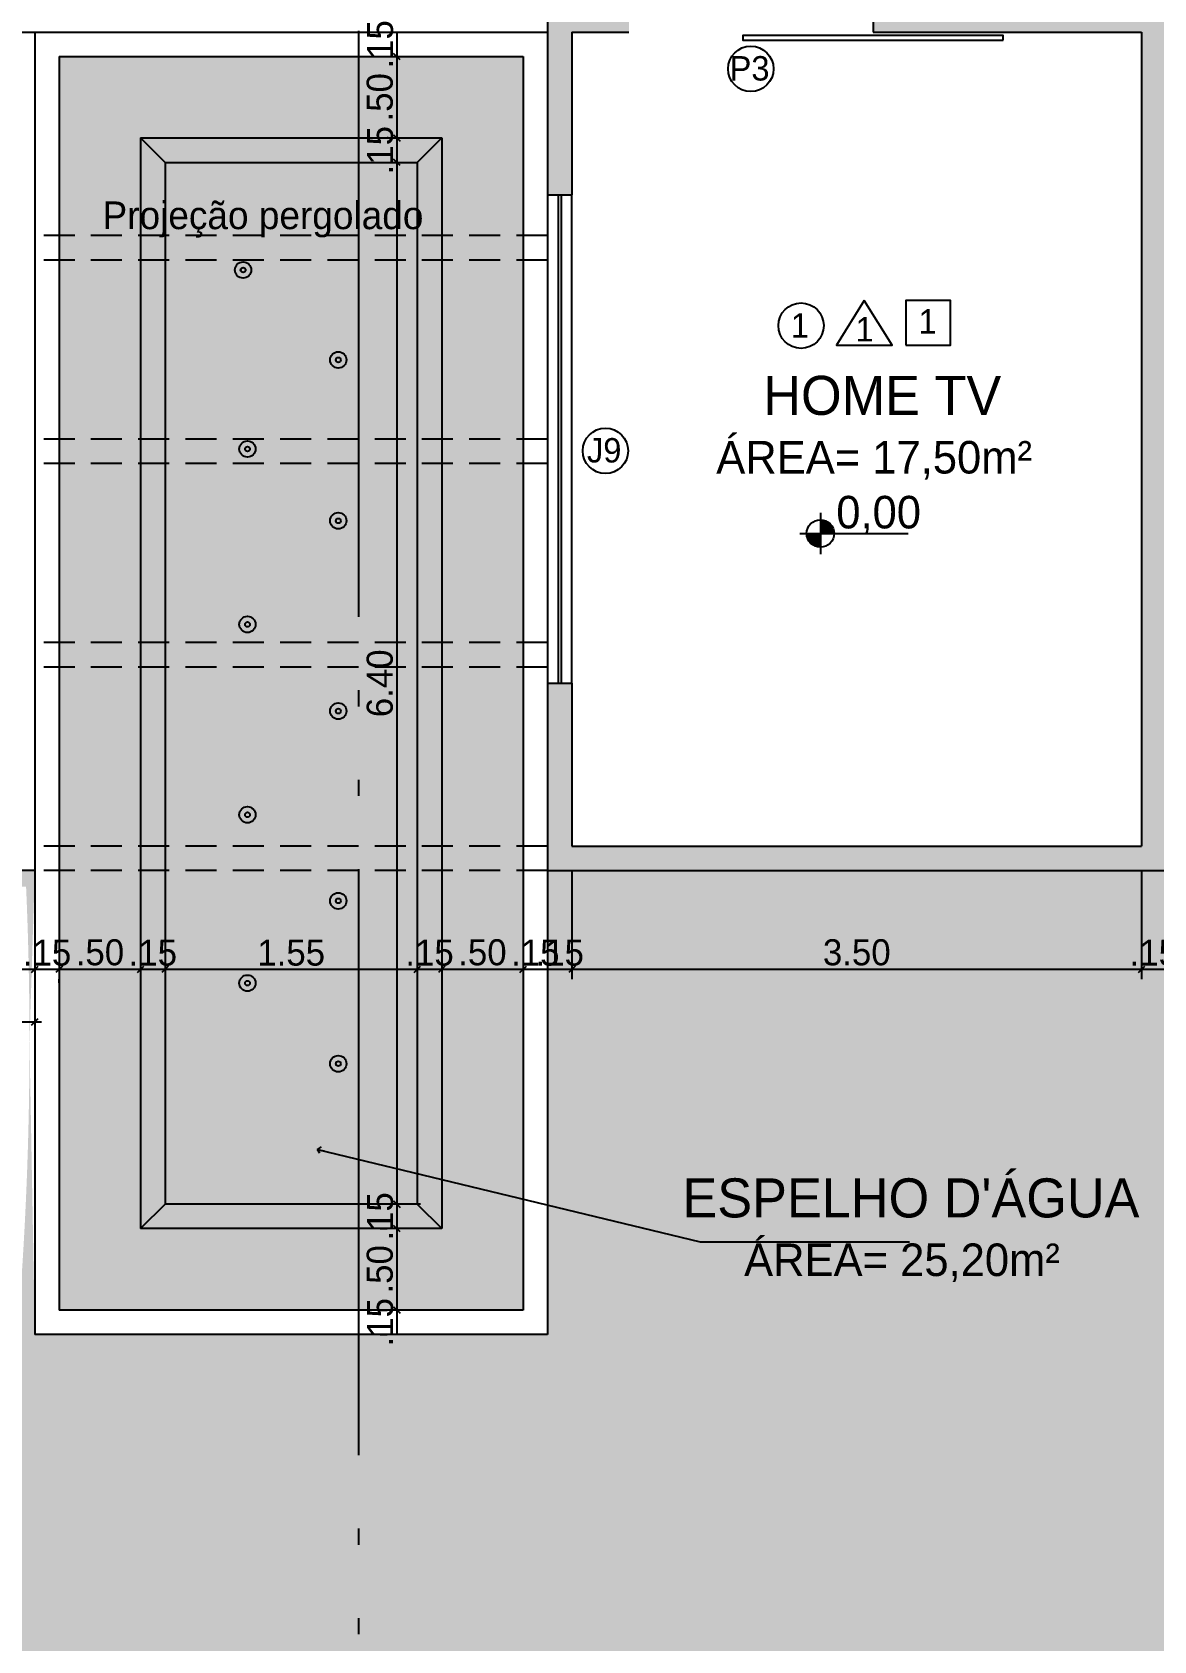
# Model space of a CAD drawing. Header units: feet. Extents: x 1734 to 1931, y 883 to 1088.
# Drawn here: x 1765.73 to 1772.62, y 907.9 to 917.78 of the extents above; entities that cross this region are included whole.
import ezdxf

# ---------------------------------------------------------------- set-up
doc = ezdxf.new("R2010")
doc.units = ezdxf.units.FT
doc.header["$LTSCALE"] = 0.3
doc.header["$MEASUREMENT"] = 0
doc.header["$PDMODE"] = 32
doc.header["$PDSIZE"] = 0.1
for name, pattern in [('ACAD_ISO05W100', [33, 24, -3, 0, -3, 0, -3]), ('DASHED2', [0.375, 0.25, -0.125]), ('HIDDEN', [9.525, 6.35, -3.175])]:
    doc.linetypes.add(name, pattern=pattern)
doc.layers.get('0').update_dxf_attribs({"linetype": 'CONTINUOUS'})
doc.layers.get('Defpoints').update_dxf_attribs({"linetype": 'CONTINUOUS'})
for name, color, linetype in [('02', 44, 'CONTINUOUS'), ('1', 1, 'CONTINUOUS'), ('4.', 4, 'CONTINUOUS'), ('5', 5, 'CONTINUOUS'), ('Cotas', 1, 'CONTINUOUS'), ('demolição', 140, 'DASHED2'), ('projecao', 8, 'HIDDEN'), ('Texto', 44, 'CONTINUOUS')]:
    doc.layers.add(name, color=color, linetype=linetype)
doc.styles.add('ROMANS', font='romans')
doc.styles.add('style1', font='GOTHIC.TTF')
doc.styles.add('TP', font='arial.ttf', dxfattribs={"height": 0.1})
doc.dimstyles.new('ESC-100', dxfattribs={"dimtxt": 0.16, "dimasz": 0.04, "dimexe": 0.06, "dimexo": 0.15, "dimgap": 0.02, "dimtad": 1, "dimzin": 4, "dimdsep": 46, "dimtxsty": 'style1', "dimblk": 'OBLIQUE', "dimcen": 0.01, "dimdle": 0.04, "dimclrd": 14, "dimclre": 14, "dimclrt": 2, "dimazin": 0, "dimtfac": 1, "dimtix": 1, "dimtmove": 2, "dimatfit": 0, "dimldrblk": 'OPEN90', "dimfxl": 1, "dimtolj": 1, "dimtzin": 4, "dimlwd": -1, "dimlwe": -1, "dimarcsym": 0})

# ---------------------------------------------------------------- blocks, each defined once
blk = doc.blocks.new('*D110')
at = {"layer": 'Cotas', "color": 14, "linetype": 'Continuous', "transparency": 16777216}
for p, q in [((1772.5418, 912.6313), (1772.5418, 911.964)), ((1772.6918, 912.6313), (1772.6918, 911.964)), ((1772.6918, 912.024), (1772.5418, 912.024))]:
    blk.add_line(p, q, dxfattribs=at)
at = {"layer": 'Defpoints', "color": 0, "linetype": 'Continuous', "transparency": 16777216}
for p in [(1772.5418, 912.7813), (1772.6918, 912.7813), (1772.5418, 912.024)]:
    blk.add_point(p, dxfattribs=at)
at = {"layer": 'Cotas', "color": 2, "linetype": 'Continuous', "transparency": 16777216, "insert": (1772.6168, 912.126), "char_height": 0.16, "attachment_point": 5, "style": 'style1'}
blk.add_mtext('\\A1;.15', dxfattribs=at)
blk = doc.blocks.new('_Oblique')
at = {"color": 0, "linetype": 'ByBlock', "lineweight": -2}
blk.add_line((-0.5, -0.5), (0.5, 0.5), dxfattribs=at)
blk = doc.blocks.new('_Open90')
at = {"color": 0, "linetype": 'ByBlock', "lineweight": -2}
for p, q in [((0, 0), (-1, 0)), ((-0.5, 0.5), (0, 0)), ((0, 0), (-0.5, -0.5))]:
    blk.add_line(p, q, dxfattribs=at)
blk = doc.blocks.new('*D111')
at = {"layer": 'Cotas', "color": 14, "linetype": 'Continuous', "transparency": 16777216}
for p, q in [((1769.0418, 912.6313), (1769.0418, 911.964)), ((1772.5418, 912.6313), (1772.5418, 911.964)), ((1772.5818, 912.024), (1769.0018, 912.024))]:
    blk.add_line(p, q, dxfattribs=at)
at = {"layer": 'Defpoints', "color": 0, "linetype": 'Continuous', "transparency": 16777216}
for p in [(1769.0418, 912.7813), (1772.5418, 912.7813), (1769.0418, 912.024)]:
    blk.add_point(p, dxfattribs=at)
at = {"layer": 'Cotas', "color": 14, "linetype": 'Continuous', "transparency": 16777216, "xscale": 0.04, "yscale": 0.04, "zscale": 0.04, "rotation": 180}
blk.add_blockref('_Oblique', (1769.0418, 912.024), dxfattribs=at)
at = {"layer": 'Cotas', "color": 14, "linetype": 'Continuous', "transparency": 16777216, "xscale": 0.04, "yscale": 0.04, "zscale": 0.04}
blk.add_blockref('_Oblique', (1772.5418, 912.024), dxfattribs=at)
at = {"layer": 'Cotas', "color": 2, "linetype": 'Continuous', "transparency": 16777216, "insert": (1770.7918, 912.128), "char_height": 0.16, "attachment_point": 5, "style": 'style1'}
blk.add_mtext('\\A1;3.50', dxfattribs=at)
blk = doc.blocks.new('*D112')
at = {"layer": 'Cotas', "color": 14, "linetype": 'Continuous', "transparency": 16777216}
for p, q in [((1769.0418, 912.6313), (1769.0418, 911.964)), ((1768.8918, 912.4813), (1768.8918, 911.964)), ((1769.0418, 912.024), (1768.8918, 912.024))]:
    blk.add_line(p, q, dxfattribs=at)
at = {"layer": 'Defpoints', "color": 0, "linetype": 'Continuous', "transparency": 16777216}
for p in [(1769.0418, 912.7813), (1768.8918, 912.6313), (1768.8918, 912.024)]:
    blk.add_point(p, dxfattribs=at)
at = {"layer": 'Cotas', "color": 2, "linetype": 'Continuous', "transparency": 16777216, "insert": (1768.9668, 912.126), "char_height": 0.16, "attachment_point": 5, "style": 'style1'}
blk.add_mtext('\\A1;.15', dxfattribs=at)
blk = doc.blocks.new('*D113')
at = {"layer": 'Cotas', "color": 14, "linetype": 'Continuous', "transparency": 16777216}
for p, q in [((1768.8918, 912.4813), (1768.8918, 911.964)), ((1768.7418, 912.1095), (1768.7418, 911.964)), ((1768.8918, 912.024), (1768.7418, 912.024))]:
    blk.add_line(p, q, dxfattribs=at)
at = {"layer": 'Defpoints', "color": 0, "linetype": 'Continuous', "transparency": 16777216}
for p in [(1768.8918, 912.6313), (1768.7418, 912.2595), (1768.7418, 912.024)]:
    blk.add_point(p, dxfattribs=at)
at = {"layer": 'Cotas', "color": 2, "linetype": 'Continuous', "transparency": 16777216, "insert": (1768.8168, 912.126), "char_height": 0.16, "attachment_point": 5, "style": 'style1'}
blk.add_mtext('\\A1;.15', dxfattribs=at)
blk = doc.blocks.new('*D114')
at = {"layer": 'Cotas', "color": 14, "linetype": 'Continuous', "transparency": 16777216}
for p, q in [((1768.7818, 912.024), (1768.2018, 912.024)), ((1768.2418, 912.1095), (1768.2418, 911.964)), ((1768.7418, 912.1095), (1768.7418, 911.964))]:
    blk.add_line(p, q, dxfattribs=at)
at = {"layer": 'Defpoints', "color": 0, "linetype": 'Continuous', "transparency": 16777216}
for p in [(1768.2418, 912.2595), (1768.7418, 912.2595), (1768.2418, 912.024)]:
    blk.add_point(p, dxfattribs=at)
at = {"layer": 'Cotas', "color": 14, "linetype": 'Continuous', "transparency": 16777216, "xscale": 0.04, "yscale": 0.04, "zscale": 0.04, "rotation": 180}
blk.add_blockref('_Oblique', (1768.2418, 912.024), dxfattribs=at)
at = {"layer": 'Cotas', "color": 14, "linetype": 'Continuous', "transparency": 16777216, "xscale": 0.04, "yscale": 0.04, "zscale": 0.04}
blk.add_blockref('_Oblique', (1768.7418, 912.024), dxfattribs=at)
at = {"layer": 'Cotas', "color": 2, "linetype": 'Continuous', "transparency": 16777216, "insert": (1768.4918, 912.128), "char_height": 0.16, "attachment_point": 5, "style": 'style1'}
blk.add_mtext('\\A1;.50', dxfattribs=at)
blk = doc.blocks.new('*D115')
at = {"layer": 'Cotas', "color": 14, "linetype": 'Continuous', "transparency": 16777216}
for p, q in [((1768.0918, 912.1095), (1768.0918, 911.964)), ((1768.2418, 912.024), (1768.0918, 912.024)), ((1768.2418, 912.1095), (1768.2418, 911.964))]:
    blk.add_line(p, q, dxfattribs=at)
at = {"layer": 'Defpoints', "color": 0, "linetype": 'Continuous', "transparency": 16777216}
for p in [(1768.0918, 912.2595), (1768.2418, 912.2595), (1768.0918, 912.024)]:
    blk.add_point(p, dxfattribs=at)
at = {"layer": 'Cotas', "color": 2, "linetype": 'Continuous', "transparency": 16777216, "insert": (1768.1668, 912.126), "char_height": 0.16, "attachment_point": 5, "style": 'style1'}
blk.add_mtext('\\A1;.15', dxfattribs=at)
blk = doc.blocks.new('*D116')
at = {"layer": 'Cotas', "color": 14, "linetype": 'Continuous', "transparency": 16777216}
for p, q in [((1768.1318, 912.024), (1766.5018, 912.024)), ((1766.5418, 912.1095), (1766.5418, 911.964)), ((1768.0918, 912.1095), (1768.0918, 911.964))]:
    blk.add_line(p, q, dxfattribs=at)
at = {"layer": 'Defpoints', "color": 0, "linetype": 'Continuous', "transparency": 16777216}
for p in [(1766.5418, 912.2595), (1768.0918, 912.2595), (1766.5418, 912.024)]:
    blk.add_point(p, dxfattribs=at)
at = {"layer": 'Cotas', "color": 14, "linetype": 'Continuous', "transparency": 16777216, "xscale": 0.04, "yscale": 0.04, "zscale": 0.04, "rotation": 180}
blk.add_blockref('_Oblique', (1766.5418, 912.024), dxfattribs=at)
at = {"layer": 'Cotas', "color": 14, "linetype": 'Continuous', "transparency": 16777216, "xscale": 0.04, "yscale": 0.04, "zscale": 0.04}
blk.add_blockref('_Oblique', (1768.0918, 912.024), dxfattribs=at)
at = {"layer": 'Cotas', "color": 2, "linetype": 'Continuous', "transparency": 16777216, "insert": (1767.3168, 912.126), "char_height": 0.16, "attachment_point": 5, "style": 'style1'}
blk.add_mtext('\\A1;1.55', dxfattribs=at)
blk = doc.blocks.new('*D117')
at = {"layer": 'Cotas', "color": 14, "linetype": 'Continuous', "transparency": 16777216}
for p, q in [((1766.3918, 912.1095), (1766.3918, 911.964)), ((1766.5418, 912.024), (1766.3918, 912.024)), ((1766.5418, 912.1095), (1766.5418, 911.964))]:
    blk.add_line(p, q, dxfattribs=at)
at = {"layer": 'Defpoints', "color": 0, "linetype": 'Continuous', "transparency": 16777216}
for p in [(1766.3918, 912.2595), (1766.5418, 912.2595), (1766.3918, 912.024)]:
    blk.add_point(p, dxfattribs=at)
at = {"layer": 'Cotas', "color": 2, "linetype": 'Continuous', "transparency": 16777216, "insert": (1766.4668, 912.126), "char_height": 0.16, "attachment_point": 5, "style": 'style1'}
blk.add_mtext('\\A1;.15', dxfattribs=at)
blk = doc.blocks.new('*D118')
at = {"layer": 'Cotas', "color": 14, "linetype": 'Continuous', "transparency": 16777216}
for p, q in [((1766.4318, 912.024), (1765.8518, 912.024)), ((1766.3918, 912.1095), (1766.3918, 911.964)), ((1765.8918, 911.9414), (1765.8918, 911.964))]:
    blk.add_line(p, q, dxfattribs=at)
at = {"layer": 'Defpoints', "color": 0, "linetype": 'Continuous', "transparency": 16777216}
for p in [(1766.3918, 912.2595), (1765.8918, 912.0914), (1765.8918, 912.024)]:
    blk.add_point(p, dxfattribs=at)
at = {"layer": 'Cotas', "color": 14, "linetype": 'Continuous', "transparency": 16777216, "xscale": 0.04, "yscale": 0.04, "zscale": 0.04, "rotation": 180}
blk.add_blockref('_Oblique', (1765.8918, 912.024), dxfattribs=at)
at = {"layer": 'Cotas', "color": 14, "linetype": 'Continuous', "transparency": 16777216, "xscale": 0.04, "yscale": 0.04, "zscale": 0.04}
blk.add_blockref('_Oblique', (1766.3918, 912.024), dxfattribs=at)
at = {"layer": 'Cotas', "color": 2, "linetype": 'Continuous', "transparency": 16777216, "insert": (1766.1418, 912.128), "char_height": 0.16, "attachment_point": 5, "style": 'style1'}
blk.add_mtext('\\A1;.50', dxfattribs=at)
blk = doc.blocks.new('*D119')
at = {"layer": 'Cotas', "color": 14, "linetype": 'Continuous', "transparency": 16777216}
for p, q in [((1765.7418, 912.4813), (1765.7418, 911.964)), ((1765.8918, 912.024), (1765.7418, 912.024)), ((1765.8918, 911.9414), (1765.8918, 911.964))]:
    blk.add_line(p, q, dxfattribs=at)
at = {"layer": 'Defpoints', "color": 0, "linetype": 'Continuous', "transparency": 16777216}
for p in [(1765.7418, 912.6313), (1765.7418, 912.024), (1765.8918, 912.0914)]:
    blk.add_point(p, dxfattribs=at)
at = {"layer": 'Cotas', "color": 2, "linetype": 'Continuous', "transparency": 16777216, "insert": (1765.8168, 912.126), "char_height": 0.16, "attachment_point": 5, "style": 'style1'}
blk.add_mtext('\\A1;.15', dxfattribs=at)
blk = doc.blocks.new('*D120')
at = {"layer": 'Cotas', "color": 14, "linetype": 'Continuous', "transparency": 16777216}
for p, q in [((1759.6918, 912.4813), (1759.6918, 911.964)), ((1765.7418, 912.4813), (1765.7418, 911.964)), ((1765.7818, 912.024), (1759.6518, 912.024))]:
    blk.add_line(p, q, dxfattribs=at)
at = {"layer": 'Defpoints', "color": 0, "linetype": 'Continuous', "transparency": 16777216}
for p in [(1759.6918, 912.6313), (1765.7418, 912.6313), (1759.6918, 912.024)]:
    blk.add_point(p, dxfattribs=at)
at = {"layer": 'Cotas', "color": 14, "linetype": 'Continuous', "transparency": 16777216, "xscale": 0.04, "yscale": 0.04, "zscale": 0.04, "rotation": 180}
blk.add_blockref('_Oblique', (1759.6918, 912.024), dxfattribs=at)
at = {"layer": 'Cotas', "color": 14, "linetype": 'Continuous', "transparency": 16777216, "xscale": 0.04, "yscale": 0.04, "zscale": 0.04}
blk.add_blockref('_Oblique', (1765.7418, 912.024), dxfattribs=at)
at = {"layer": 'Cotas', "color": 2, "linetype": 'Continuous', "transparency": 16777216, "insert": (1762.7168, 912.128), "char_height": 0.16, "attachment_point": 5, "style": 'style1'}
blk.add_mtext('\\A1;6.05', dxfattribs=at)
blk = doc.blocks.new('*D202')
at = {"layer": 'Cotas', "color": 14, "linetype": 'Continuous', "transparency": 16777216}
for p, q in [((1765.7418, 912.4813), (1765.7418, 911.6418)), ((1755.4418, 912.3313), (1755.4418, 911.6418)), ((1755.4018, 911.7018), (1765.7818, 911.7018))]:
    blk.add_line(p, q, dxfattribs=at)
at = {"layer": 'Defpoints', "color": 0, "linetype": 'Continuous', "transparency": 16777216}
for p in [(1765.7418, 912.6313), (1755.4418, 912.4813), (1765.7418, 911.7018)]:
    blk.add_point(p, dxfattribs=at)
at = {"layer": 'Cotas', "color": 14, "linetype": 'Continuous', "transparency": 16777216, "xscale": 0.04, "yscale": 0.04, "zscale": 0.04, "rotation": 180}
blk.add_blockref('_Oblique', (1755.4418, 911.7018), dxfattribs=at)
at = {"layer": 'Cotas', "color": 14, "linetype": 'Continuous', "transparency": 16777216, "xscale": 0.04, "yscale": 0.04, "zscale": 0.04}
blk.add_blockref('_Oblique', (1765.7418, 911.7018), dxfattribs=at)
at = {"layer": 'Cotas', "color": 2, "linetype": 'Continuous', "transparency": 16777216, "insert": (1760.5918, 911.8058), "char_height": 0.16, "attachment_point": 5, "style": 'style1'}
blk.add_mtext('\\A1;10.30', dxfattribs=at)
blk = doc.blocks.new('*D235')
at = {"layer": 'Cotas', "color": 14, "linetype": 'Continuous', "transparency": 16777216}
for p, q in [((1767.903, 917.7813), (1767.9058, 917.7813)), ((1767.9658, 917.7813), (1767.9658, 917.6313)), ((1767.903, 917.6313), (1767.9058, 917.6313))]:
    blk.add_line(p, q, dxfattribs=at)
at = {"layer": 'Defpoints', "color": 0, "linetype": 'Continuous', "transparency": 16777216}
for p in [(1768.053, 917.7813), (1767.9658, 917.6313), (1768.053, 917.6313)]:
    blk.add_point(p, dxfattribs=at)
at = {"layer": 'Cotas', "color": 2, "linetype": 'Continuous', "transparency": 16777216, "insert": (1767.8638, 917.7063), "char_height": 0.16, "attachment_point": 5, "rotation": 90, "style": 'style1'}
blk.add_mtext('\\A1;.15', dxfattribs=at)
blk = doc.blocks.new('*D236')
at = {"layer": 'Cotas', "color": 14, "linetype": 'Continuous', "transparency": 16777216}
for p, q in [((1767.9658, 917.6713), (1767.9658, 917.0913)), ((1767.903, 917.6313), (1767.9058, 917.6313)), ((1767.9118, 917.1313), (1767.9058, 917.1313))]:
    blk.add_line(p, q, dxfattribs=at)
at = {"layer": 'Defpoints', "color": 0, "linetype": 'Continuous', "transparency": 16777216}
for p in [(1768.053, 917.6313), (1767.9658, 917.1313), (1768.0618, 917.1313)]:
    blk.add_point(p, dxfattribs=at)
at = {"layer": 'Cotas', "color": 14, "linetype": 'Continuous', "transparency": 16777216, "xscale": 0.04, "yscale": 0.04, "zscale": 0.04}
for p, rotation in [((1767.9658, 917.6313), 90), ((1767.9658, 917.1313), 270)]:
    blk.add_blockref('_Oblique', p, dxfattribs=dict(at, rotation=rotation))
at = {"layer": 'Cotas', "color": 2, "linetype": 'Continuous', "transparency": 16777216, "insert": (1767.8618, 917.3813), "char_height": 0.16, "attachment_point": 5, "rotation": 90, "style": 'style1'}
blk.add_mtext('\\A1;.50', dxfattribs=at)
blk = doc.blocks.new('*D237')
at = {"layer": 'Cotas', "color": 14, "linetype": 'Continuous', "transparency": 16777216}
for p, q in [((1767.9118, 917.1313), (1767.9058, 917.1313)), ((1767.9658, 917.1313), (1767.9658, 916.9813)), ((1767.8638, 916.9813), (1767.9058, 916.9813))]:
    blk.add_line(p, q, dxfattribs=at)
at = {"layer": 'Defpoints', "color": 0, "linetype": 'Continuous', "transparency": 16777216}
for p in [(1768.0618, 917.1313), (1767.9658, 916.9813), (1768.0138, 916.9813)]:
    blk.add_point(p, dxfattribs=at)
at = {"layer": 'Cotas', "color": 2, "linetype": 'Continuous', "transparency": 16777216, "insert": (1767.8638, 917.0563), "char_height": 0.16, "attachment_point": 5, "rotation": 90, "style": 'style1'}
blk.add_mtext('\\A1;.15', dxfattribs=at)
blk = doc.blocks.new('*D238')
at = {"layer": 'Cotas', "color": 14, "linetype": 'Continuous', "transparency": 16777216}
for p, q in [((1767.8638, 916.9813), (1767.9058, 916.9813)), ((1767.9658, 917.0213), (1767.9658, 910.5413)), ((1768.1113, 910.5813), (1768.0258, 910.5813))]:
    blk.add_line(p, q, dxfattribs=at)
at = {"layer": 'Defpoints', "color": 0, "linetype": 'Continuous', "transparency": 16777216}
for p in [(1768.0138, 916.9813), (1767.9613, 910.5813), (1767.9658, 910.5813)]:
    blk.add_point(p, dxfattribs=at)
at = {"layer": 'Cotas', "color": 14, "linetype": 'Continuous', "transparency": 16777216, "xscale": 0.04, "yscale": 0.04, "zscale": 0.04}
for p, rotation in [((1767.9658, 916.9813), 90), ((1767.9658, 910.5813), 270)]:
    blk.add_blockref('_Oblique', p, dxfattribs=dict(at, rotation=rotation))
at = {"layer": 'Cotas', "color": 2, "linetype": 'Continuous', "transparency": 16777216, "insert": (1767.8618, 913.7813), "char_height": 0.16, "attachment_point": 5, "rotation": 90, "style": 'style1'}
blk.add_mtext('\\A1;6.40', dxfattribs=at)
blk = doc.blocks.new('*D239')
at = {"layer": 'Cotas', "color": 14, "linetype": 'Continuous', "transparency": 16777216}
for p, q in [((1767.9658, 910.5813), (1767.9658, 910.4313)), ((1768.1113, 910.5813), (1768.0258, 910.5813)), ((1767.8632, 910.4313), (1767.9058, 910.4313))]:
    blk.add_line(p, q, dxfattribs=at)
at = {"layer": 'Defpoints', "color": 0, "linetype": 'Continuous', "transparency": 16777216}
for p in [(1767.9613, 910.5813), (1767.9658, 910.4313), (1768.0132, 910.4313)]:
    blk.add_point(p, dxfattribs=at)
at = {"layer": 'Cotas', "color": 2, "linetype": 'Continuous', "transparency": 16777216, "insert": (1767.8638, 910.5063), "char_height": 0.16, "attachment_point": 5, "rotation": 90, "style": 'style1'}
blk.add_mtext('\\A1;.15', dxfattribs=at)
blk = doc.blocks.new('*D240')
at = {"layer": 'Cotas', "color": 14, "linetype": 'Continuous', "transparency": 16777216}
for p, q in [((1767.9658, 910.4713), (1767.9658, 909.8913)), ((1767.8632, 910.4313), (1767.9058, 910.4313)), ((1767.8632, 909.9313), (1767.9058, 909.9313))]:
    blk.add_line(p, q, dxfattribs=at)
at = {"layer": 'Defpoints', "color": 0, "linetype": 'Continuous', "transparency": 16777216}
for p in [(1768.0132, 910.4313), (1767.9658, 909.9313), (1768.0132, 909.9313)]:
    blk.add_point(p, dxfattribs=at)
at = {"layer": 'Cotas', "color": 14, "linetype": 'Continuous', "transparency": 16777216, "xscale": 0.04, "yscale": 0.04, "zscale": 0.04}
for p, rotation in [((1767.9658, 910.4313), 90), ((1767.9658, 909.9313), 270)]:
    blk.add_blockref('_Oblique', p, dxfattribs=dict(at, rotation=rotation))
at = {"layer": 'Cotas', "color": 2, "linetype": 'Continuous', "transparency": 16777216, "insert": (1767.8618, 910.1813), "char_height": 0.16, "attachment_point": 5, "rotation": 90, "style": 'style1'}
blk.add_mtext('\\A1;.50', dxfattribs=at)
blk = doc.blocks.new('*D241')
at = {"layer": 'Cotas', "color": 14, "linetype": 'Continuous', "transparency": 16777216}
for p, q in [((1767.8632, 909.9313), (1767.9058, 909.9313)), ((1767.9658, 909.9313), (1767.9658, 909.7813)), ((1767.8632, 909.7813), (1767.9058, 909.7813))]:
    blk.add_line(p, q, dxfattribs=at)
at = {"layer": 'Defpoints', "color": 0, "linetype": 'Continuous', "transparency": 16777216}
for p in [(1768.0132, 909.9313), (1767.9658, 909.7813), (1768.0132, 909.7813)]:
    blk.add_point(p, dxfattribs=at)
at = {"layer": 'Cotas', "color": 2, "linetype": 'Continuous', "transparency": 16777216, "insert": (1767.8638, 909.8563), "char_height": 0.16, "attachment_point": 5, "rotation": 90, "style": 'style1'}
blk.add_mtext('\\A1;.15', dxfattribs=at)
blk = doc.blocks.new('NIV_PL')
for p, q in [((0, 0.15), (0, -0.15)), ((-0.15, 0), (0.638, 0))]:
    blk.add_line(p, q)
at = {"const_width": 0.1}
for points in [[(-0.05, 0, 0.414214), (0, -0.05, 1)], [(0.05, 0, 0.414214), (0, 0.05, 1)]]:
    blk.add_lwpolyline(points, format="xyb", dxfattribs=at)
blk.add_circle((0, 0), 0.1)
at = {"color": 2, "style": 'ROMANS'}
blk.add_attdef('NIVEL', (0.116, 0.037), '', height=0.1, dxfattribs=at)

msp = doc.modelspace()

# ---------------------------------------------------------------- hatches: boundary and pattern name
at = {"linetype": 'Continuous', "true_color": 0xbdcb95}
h = msp.add_hatch(color=253, dxfattribs=at)
h.paths.add_polyline_path([(1791.9418, 932.1313, 0.414214), (1789.9418, 934.1313), (1739.9418, 934.1313, 0.414214), (1737.9418, 932.1313), (1737.9418, 913.1313, 0.414214), (1739.9418, 911.1313), (1751.9059, 911.1313, -0.131652), (1753.6559, 910.6624), (1755.4418, 909.6313), (1765.2943, 903.943), (1769.1918, 901.6928, -0.267949), (1770.9418, 898.6617), (1770.9418, 887.6313, 0.414214), (1772.9418, 885.6313), (1789.9418, 885.6313, 0.414214), (1791.9418, 887.6313)])
h.paths.add_polyline_path([(1768.8918, 912.6313), (1768.8918, 909.7813), (1765.7418, 909.7813), (1765.709, 911.5803, -0.083534), (1764.5189, 904.5062), (1755.4418, 909.7468), (1755.4418, 912.5313), (1765.6881, 912.5313, -0.011002), (1765.709, 911.5803), (1765.7418, 912.6313), (1755.4418, 912.6313), (1755.4418, 916.4313), (1748.4418, 916.4313), (1748.4418, 912.6313), (1741.4418, 912.6313), (1741.4418, 916.9313), (1740.5418, 916.9313), (1740.5418, 923.9313), (1741.4418, 923.9313), (1741.4418, 929.2313), (1748.4418, 929.2313), (1748.4418, 931.9313), (1755.9418, 931.9313), (1755.9418, 929.2313), (1774.5418, 929.2313), (1774.5418, 931.3813), (1777.9918, 931.3813), (1777.9918, 929.2313), (1779.9918, 929.2313), (1779.9918, 912.6313)], flags=16)
h.paths.add_polyline_path([(1768.5292, 930.8406, 0.812596), (1762.7435, 929.8313), (1762.7435, 929.3313), (1762.5934, 929.3313), (1762.5934, 929.8313, -0.810376), (1768.6604, 930.9164)], flags=16)
h.paths.add_polyline_path([(1762.4969, 929.3805), (1762.4969, 929.769), (1762.1515, 929.769), (1762.1515, 929.3805)], flags=24)
h.paths.add_polyline_path([(1762.4969, 929.0805), (1762.4969, 929.469), (1762.1515, 929.469), (1762.1515, 929.0805)], flags=8)
h.paths.add_polyline_path([(1768.8971, 929.7895), (1768.8971, 930.3016), (1768.5517, 930.3016), (1768.5517, 929.7895)], flags=24)
at = {"linetype": 'Continuous'}
h = msp.add_hatch(color=251, dxfattribs=at)
h.paths.add_polyline_path([(1776.3418, 912.7813), (1776.3418, 914.7813), (1776.1918, 914.7813), (1776.1918, 912.7813), (1775.4418, 912.7813), (1775.4418, 912.6313), (1779.9918, 912.6313), (1779.9918, 914.0313), (1779.8418, 914.0313), (1779.8418, 912.7813)])
h.paths.add_polyline_path([(1771.5418, 917.9313), (1771.5418, 922.4313), (1776.4418, 922.4313), (1776.4418, 922.5813), (1771.3918, 922.5813), (1771.3918, 917.9313), (1770.8918, 917.9313), (1770.8918, 917.7813), (1772.5418, 917.7813), (1772.5418, 912.7813), (1771.7918, 912.7813), (1771.7918, 912.6313), (1773.4418, 912.6313), (1773.4418, 912.7813), (1772.6918, 912.7813), (1772.6918, 917.7813), (1774.9918, 917.7813), (1774.9918, 917.9313)])
h.paths.add_polyline_path([(1776.1918, 917.9313), (1776.1918, 917.7813), (1779.8418, 917.7813), (1779.8418, 916.5313), (1779.9918, 916.5313), (1779.9918, 917.9313)])
h = msp.add_hatch(color=251, dxfattribs=at)
h.paths.add_polyline_path([(1768.8918, 913.7813), (1768.8918, 912.6313), (1771.7919, 912.6313), (1771.7919, 912.7813), (1769.0418, 912.7813), (1769.0418, 913.7813)])
h.paths.add_polyline_path([(1768.8918, 917.9313), (1768.8918, 916.7813), (1769.0418, 916.7813), (1769.0418, 917.7813), (1769.3918, 917.7813), (1769.3918, 917.9313)])
at = {"true_color": 0x006161}
h = msp.add_hatch(color=138, dxfattribs=at)
h.dxf.hatch_style = 2
h.paths.add_polyline_path([(1768.2418, 917.1313), (1768.2418, 916.5313), (1768.7418, 916.5313), (1768.7418, 917.6313), (1765.8918, 917.6313), (1765.8918, 916.5313), (1766.3918, 916.5313), (1766.3918, 917.1313)])
h.paths.add_polyline_path([(1765.8918, 916.5313), (1765.8918, 916.3813), (1766.3918, 916.3813), (1766.3918, 916.5313)])
h.paths.add_polyline_path([(1765.8918, 915.2813), (1766.3918, 915.2813), (1766.3918, 916.3813), (1765.8918, 916.3813)])
h.paths.add_polyline_path([(1766.3918, 915.1313), (1766.3918, 915.2813), (1765.8918, 915.2813), (1765.8918, 915.1313)])
h.paths.add_polyline_path([(1766.3918, 915.1313), (1765.8918, 915.1313), (1765.8918, 914.0313), (1766.3918, 914.0313)])
h.paths.add_polyline_path([(1765.8918, 914.0313), (1765.8918, 913.8813), (1766.3918, 913.8813), (1766.3918, 914.0313)])
h.paths.add_polyline_path([(1766.3918, 913.8813), (1765.8918, 913.8813), (1765.8918, 912.7813), (1766.3918, 912.7813)])
h.paths.add_polyline_path([(1766.3918, 912.6313), (1766.3918, 912.7813), (1765.8918, 912.7813), (1765.8918, 912.6313)])
h.paths.add_polyline_path([(1766.3918, 912.6313), (1765.8918, 912.6313), (1765.8918, 909.9313), (1768.7418, 909.9313), (1768.7418, 912.6313), (1768.2418, 912.6313), (1768.2418, 910.4313), (1766.3918, 910.4313)])
h.paths.add_polyline_path([(1768.7418, 912.6313), (1768.7418, 912.7813), (1768.2418, 912.7813), (1768.2418, 912.6313)])
h.paths.add_polyline_path([(1768.7418, 913.8813), (1768.2418, 913.8813), (1768.2418, 912.7813), (1768.7418, 912.7813)])
h.paths.add_polyline_path([(1768.7418, 913.8813), (1768.7418, 914.0313), (1768.2418, 914.0313), (1768.2418, 913.8813)])
h.paths.add_polyline_path([(1768.7418, 915.1313), (1768.2418, 915.1313), (1768.2418, 914.0313), (1768.7418, 914.0313)])
h.paths.add_polyline_path([(1768.7418, 915.1313), (1768.7418, 915.2813), (1768.2418, 915.2813), (1768.2418, 915.1313)])
h.paths.add_polyline_path([(1768.7418, 916.3813), (1768.2418, 916.3813), (1768.2418, 915.2813), (1768.7418, 915.2813)])
h.paths.add_polyline_path([(1768.7418, 916.3813), (1768.7418, 916.5313), (1768.2418, 916.5313), (1768.2418, 916.3813)])
h.paths.add_polyline_path([(1768.6173, 911.9589), (1769.0059, 911.9589), (1769.0059, 912.3043), (1768.6173, 912.3043)], flags=9)
h.paths.add_polyline_path([(1768.291, 911.961), (1768.6796, 911.961), (1768.6796, 912.3064), (1768.291, 912.3064)], flags=24)
h.paths.add_polyline_path([(1767.9673, 911.9589), (1768.3559, 911.9589), (1768.3559, 912.3043), (1767.9673, 912.3043)], flags=25)
h.paths.add_polyline_path([(1766.2673, 911.9589), (1766.6559, 911.9589), (1766.6559, 912.3043), (1766.2673, 912.3043)], flags=24)
h.paths.add_polyline_path([(1765.941, 911.961), (1766.3296, 911.961), (1766.3296, 912.3064), (1765.941, 912.3064)], flags=24)
h.paths.add_polyline_path([(1765.6173, 911.9589), (1766.0059, 911.9589), (1766.0059, 912.3043), (1765.6173, 912.3043)], flags=9)
at = {"layer": 'Cotas', "linetype": 'Continuous', "true_color": 0x00b3b3}
h = msp.add_hatch(color=132, dxfattribs=at)
h.dxf.hatch_style = 2
h.paths.add_polyline_path([(1768.2418, 917.1313), (1766.3918, 917.1313), (1766.3918, 910.4313), (1768.2418, 910.4313)])
at = {"layer": 'demolição', "linetype": 'Continuous'}
h = msp.add_hatch(color=255, dxfattribs=at)
h.dxf.hatch_style = 1
h.paths.add_polyline_path([(1793.4418, 932.1313, 0.414214), (1789.9418, 935.6313), (1739.9418, 935.6313, 0.414214), (1736.4418, 932.1313), (1736.4418, 913.1313, 0.414214), (1739.9418, 909.6313), (1751.9059, 909.6313, -0.131652), (1752.9059, 909.3634), (1755.4418, 907.8993), (1763.8091, 903.0685), (1768.4418, 900.3937, -0.267949), (1769.4418, 898.6617), (1769.4418, 887.6313, 0.414214), (1772.9418, 884.1313), (1789.9418, 884.1313, 0.414214), (1793.4418, 887.6313)])
h.paths.add_polyline_path([(1755.4418, 909.6313), (1753.6559, 910.6624, 0.131652), (1751.9059, 911.1313), (1739.9418, 911.1313, -0.414214), (1737.9418, 913.1313), (1737.9418, 932.1313, -0.414214), (1739.9418, 934.1313), (1789.9418, 934.1313, -0.414214), (1791.9418, 932.1313), (1791.9418, 887.6313, -0.414214), (1789.9418, 885.6313), (1772.9418, 885.6313, -0.414214), (1770.9418, 887.6313), (1770.9418, 898.6617, 0.267949), (1769.1918, 901.6928), (1765.2943, 903.943)], flags=16)

# ---------------------------------------------------------------- linework, layer by layer
at = {"layer": '02', "ltscale": 11}
for p, q in [((1768.8918, 916.7813), (1768.8918, 913.7813)), ((1769.0418, 913.7813), (1769.0418, 916.7813))]:
    msp.add_line(p, q, dxfattribs=at)
msp.add_lwpolyline([(1771.6918, 917.7313), (1771.6918, 917.7613), (1770.0918, 917.7613), (1770.0918, 917.7313)], close=True, dxfattribs=at)
at = {"layer": '1', "linetype": 'Continuous'}
for p, q in [((1759.4418, 917.7813), (1768.8918, 917.7813)), ((1765.7418, 917.7813), (1765.7418, 909.7813)), ((1768.8918, 917.7813), (1768.8918, 909.7813)), ((1765.8918, 917.6313), (1765.8918, 909.9313)), ((1765.8918, 917.6313), (1768.7418, 917.6313)), ((1768.7418, 917.6313), (1768.7418, 909.9313)), ((1766.3918, 917.1313), (1766.3918, 910.4313)), ((1766.3918, 917.1313), (1768.2418, 917.1313)), ((1768.2418, 917.1313), (1768.2418, 910.4313)), ((1766.5418, 916.9813), (1766.5418, 910.5813)), ((1766.5418, 916.9813), (1768.0918, 916.9813)), ((1768.0918, 916.9813), (1768.0918, 910.5813)), ((1768.9568, 916.7813), (1768.9568, 913.7813)), ((1768.9768, 913.7813), (1768.9768, 916.7813)), ((1765.7418, 912.6313), (1755.4418, 912.6313)), ((1768.0918, 910.5813), (1766.5418, 910.5813)), ((1768.2418, 910.4313), (1766.3918, 910.4313)), ((1768.7418, 909.9313), (1765.8918, 909.9313)), ((1768.8918, 909.7813), (1765.7418, 909.7813))]:
    msp.add_line(p, q, dxfattribs=at)
at = {"layer": '4.', "color": 5, "linetype": 'ACAD_ISO05W100', "ltscale": 0.5}
msp.add_line((1767.7333, 893.5892), (1767.7333, 937.3321), dxfattribs=at)
at = {"layer": '5', "linetype": 'Continuous'}
for p, q in [((1768.8918, 917.9313), (1768.8918, 916.7813)), ((1770.8918, 917.9313), (1770.8918, 917.7813)), ((1769.0418, 917.7813), (1769.3918, 917.7813)), ((1769.0418, 917.7813), (1769.0418, 916.7813)), ((1770.8918, 917.7813), (1772.5418, 917.7813)), ((1772.5418, 917.7813), (1772.5418, 912.7813)), ((1768.8918, 916.7813), (1769.0418, 916.7813)), ((1768.8918, 913.7813), (1768.8918, 912.6313)), ((1768.8918, 913.7813), (1769.0418, 913.7813)), ((1769.0418, 913.7813), (1769.0418, 912.7813)), ((1769.0418, 912.7813), (1772.5418, 912.7813)), ((1768.8918, 912.6313), (1773.4418, 912.6313))]:
    msp.add_line(p, q, dxfattribs=at)
at = {"layer": 'Cotas', "linetype": 'Continuous'}
for p, q in [((1766.5418, 916.9813), (1766.3918, 917.1313)), ((1768.0918, 916.9813), (1768.2418, 917.1313)), ((1766.5418, 910.5813), (1766.3918, 910.4313)), ((1768.0918, 910.5813), (1768.2418, 910.4313))]:
    msp.add_line(p, q, dxfattribs=at)
for centre, radius in [((1767.0213, 916.3205), 0.05), ((1767.0213, 916.3205), 0.015), ((1767.6063, 915.7681), 0.05), ((1767.6063, 915.7681), 0.015), ((1767.0481, 915.2207), 0.05), ((1767.0481, 915.2207), 0.015), ((1767.6063, 914.7798), 0.05), ((1767.6063, 914.7798), 0.015), ((1767.0481, 914.1431), 0.05), ((1767.0481, 914.1431), 0.015), ((1767.6063, 913.6107), 0.05), ((1767.6063, 913.6107), 0.015), ((1767.0481, 912.9739), 0.05), ((1767.0481, 912.9739), 0.015), ((1767.6063, 912.4449), 0.05), ((1767.6063, 912.4449), 0.015), ((1767.0481, 911.9394), 0.05), ((1767.0481, 911.9394), 0.015), ((1767.6063, 911.4446), 0.05), ((1767.6063, 911.4446), 0.015)]:
    msp.add_circle(centre, radius, dxfattribs=at)
at = {"layer": 'projecao', "ltscale": 0.1}
for p, q in [((1768.8918, 916.5313), (1765.7418, 916.5313)), ((1768.8918, 916.3813), (1765.7418, 916.3813)), ((1768.8918, 915.2813), (1765.7418, 915.2813)), ((1768.8918, 915.1313), (1765.7418, 915.1313)), ((1768.8918, 914.0313), (1765.7418, 914.0313)), ((1768.8918, 913.8813), (1765.7418, 913.8813)), ((1768.8918, 912.7813), (1765.7418, 912.7813)), ((1768.8918, 912.6313), (1765.7418, 912.6313))]:
    msp.add_line(p, q, dxfattribs=at)
at = {"layer": 'Texto', "color": 2}
for points in [[(1770.8377, 916.1321), (1770.6671, 915.8576), (1771.0083, 915.8576)], [(1771.0924, 915.8576), (1771.3669, 915.8576), (1771.3669, 916.1321), (1771.0924, 916.1321)]]:
    msp.add_lwpolyline(points, close=True, dxfattribs=at)
for centre in [(1770.1405, 917.5558), (1770.4494, 915.9784), (1769.2475, 915.2094)]:
    msp.add_circle(centre, 0.1394, dxfattribs=at)

# ---------------------------------------------------------------- block references
at = {"layer": 'Texto', "linetype": 'Continuous', "ltscale": 0.4}
ref = msp.add_blockref('NIV_PL', (1770.568, 914.7018), dxfattribs=dict(at, xscale=0.8446215679939147, yscale=0.8446215679939147, zscale=0.8446215679939147))
ref.add_attrib('NIVEL', '0,00', (1770.6658, 914.7329), dxfattribs={"layer": '0', "height": 0.2, "style": 'style1'})

# ---------------------------------------------------------------- texts
at = {"layer": 'Texto', "linetype": 'Continuous', "ltscale": 0.4, "char_height": 0.15, "width": 1.846565, "attachment_point": 8, "style": 'TP'}
for s, insert in [('{\\fCentury Gothic|b0|i0|c0|p34;P3}', (1770.133, 917.4821)), ('{\\fCentury Gothic|b0|i0|c0|p34;\\H1.001x;1}', (1771.2272, 915.9297)), ('{\\fCentury Gothic|b0|i0|c0|p34;1}', (1770.4419, 915.9047)), ('{\\fCentury Gothic|b0|i0|c0|p34;\\H1.001x;1}', (1770.8396, 915.8812)), ('{\\fCentury Gothic|b0|i0|c0|p34;J9}', (1769.24, 915.1357))]:
    msp.add_mtext(s, dxfattribs=dict(at, insert=insert))
at = {"layer": 'Texto', "attachment_point": 1, "style": 'style1'}
for s, insert, char_height, width in [('\\pi1.04546;Projeção pergolado', (1765.1122, 916.7413), 0.17, 4.388755), ('\\pi1.72273;\\P\\pi1.00559;{\\H2.4x;HOME TV\\P\\pi0.71662;\\H0.83333x;ÁREA= 17,50m²}', (1769.2118, 915.8369), 0.1, 3.445461), ("\\pi1.72273;\\P\\pi0.33779;{\\H2.4x;ESPELHO D'ÁGUA\\P\\pi0.71662;\\H0.83333x;ÁREA= 25,20m²}", (1769.3828, 910.9069), 0.1, 3.445461)]:
    msp.add_mtext(s, dxfattribs=dict(at, insert=insert, char_height=char_height, width=width))

# ---------------------------------------------------------------- dimensions: what is measured, and where the dimension line sits
at = {"layer": 'Cotas', "linetype": 'Continuous'}
for base, p1, p2, picture, middle in [((1767.9658, 917.6313), (1768.053, 917.7813), (1768.053, 917.6313), '*D235', (1767.8638, 917.7063)), ((1767.9658, 917.1313), (1768.053, 917.6313), (1768.0618, 917.1313), '*D236', (1767.8618, 917.3813)), ((1767.9658, 916.9813), (1768.0618, 917.1313), (1768.0138, 916.9813), '*D237', (1767.8638, 917.0563)), ((1767.9658, 910.5813), (1768.0138, 916.9813), (1767.9613, 910.5813), '*D238', (1767.8618, 913.7813)), ((1767.9658, 910.4313), (1767.9613, 910.5813), (1768.0132, 910.4313), '*D239', (1767.8638, 910.5063)), ((1767.9658, 909.9313), (1768.0132, 910.4313), (1768.0132, 909.9313), '*D240', (1767.8618, 910.1813)), ((1767.9658, 909.7813), (1768.0132, 909.9313), (1768.0132, 909.7813), '*D241', (1767.8638, 909.8563))]:
    dim = msp.add_linear_dim(base=base, p1=p1, p2=p2, angle=90, dimstyle='ESC-100', dxfattribs=at)
    dim.commit()
    dim.dimension.update_dxf_attribs({"geometry": picture, "text_midpoint": middle})
for base, p1, p2, picture, middle in [((1768.8918, 912.024), (1769.0418, 912.7813), (1768.8918, 912.6313), '*D112', (1768.9668, 912.126)), ((1769.0418, 912.024), (1772.5418, 912.7813), (1769.0418, 912.7813), '*D111', (1770.7918, 912.128)), ((1772.5418, 912.024), (1772.6918, 912.7813), (1772.5418, 912.7813), '*D110', (1772.6168, 912.126)), ((1765.7418, 911.7018), (1755.4418, 912.4813), (1765.7418, 912.6313), '*D202', (1760.5918, 911.8058)), ((1759.6918, 912.024), (1765.7418, 912.6313), (1759.6918, 912.6313), '*D120', (1762.7168, 912.128)), ((1765.7418, 912.024), (1765.8918, 912.0914), (1765.7418, 912.6313), '*D119', (1765.8168, 912.126)), ((1768.7418, 912.024), (1768.8918, 912.6313), (1768.7418, 912.2595), '*D113', (1768.8168, 912.126)), ((1765.8918, 912.024), (1766.3918, 912.2595), (1765.8918, 912.0914), '*D118', (1766.1418, 912.128)), ((1766.3918, 912.024), (1766.5418, 912.2595), (1766.3918, 912.2595), '*D117', (1766.4668, 912.126)), ((1766.5418, 912.024), (1768.0918, 912.2595), (1766.5418, 912.2595), '*D116', (1767.3168, 912.126)), ((1768.0918, 912.024), (1768.2418, 912.2595), (1768.0918, 912.2595), '*D115', (1768.1668, 912.126)), ((1768.2418, 912.024), (1768.7418, 912.2595), (1768.2418, 912.2595), '*D114', (1768.4918, 912.128))]:
    dim = msp.add_linear_dim(base=base, p1=p1, p2=p2, dimstyle='ESC-100', dxfattribs=at)
    dim.commit()
    dim.dimension.update_dxf_attribs({"geometry": picture, "text_midpoint": middle})

# ---------------------------------------------------------------- leaders
at = {"layer": 'Defpoints', "linetype": 'Continuous'}
msp.add_leader([(1767.479, 910.9182), (1769.8298, 910.3504), (1771.1153, 910.3504)], dimstyle='ESC-100', override={"dimgap": 0.02, "dimtad": 0}, dxfattribs=at)

doc.saveas('drawing.dxf')
